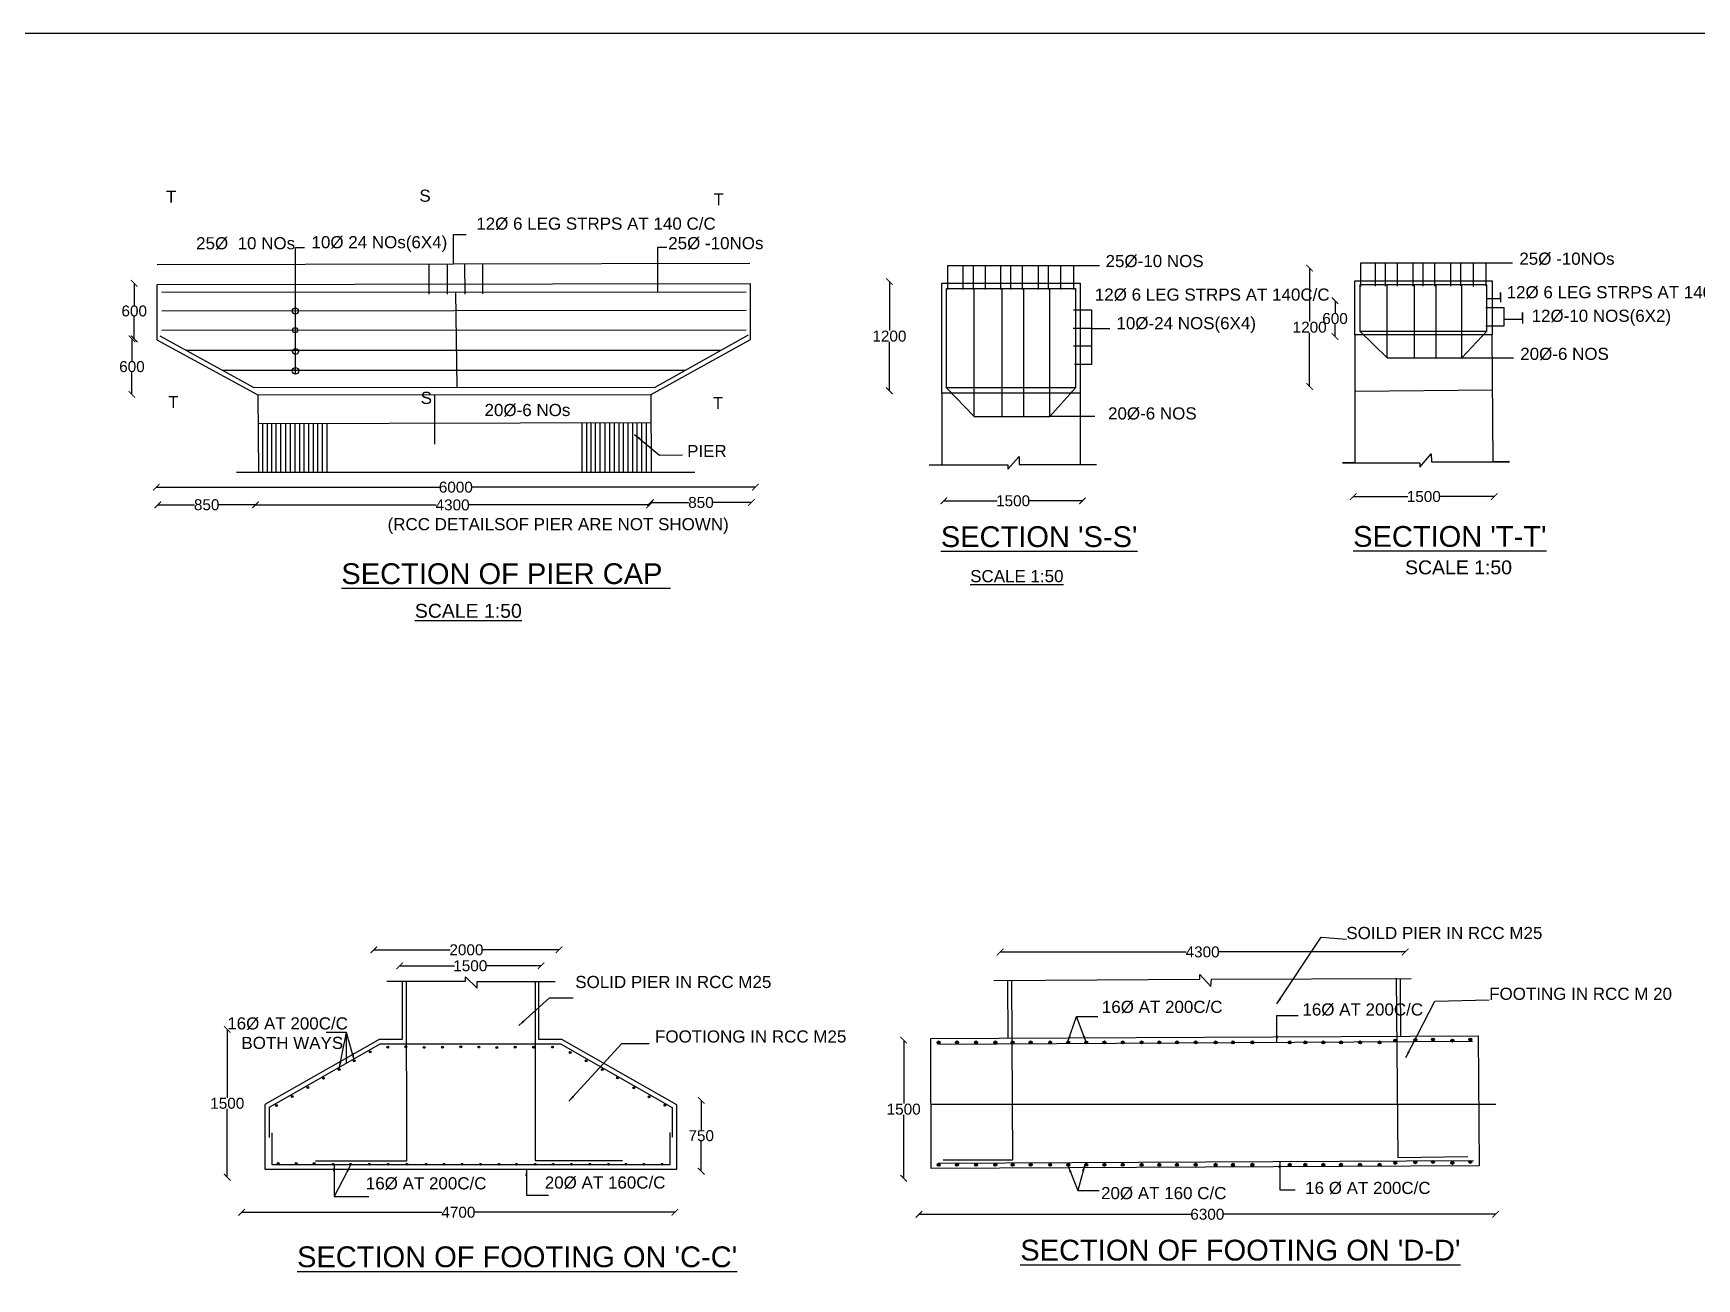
# Model space of a CAD drawing. Header units: inches. Extents: x -9633 to 33967, y -12661 to 15525.
# Drawn here: x 4977 to 23965, y 1307 to 15525 of the extents above; entities that cross this region are included whole.
import ezdxf

# ---------------------------------------------------------------- set-up
doc = ezdxf.new("R2010")
doc.units = ezdxf.units.IN
doc.header["$MEASUREMENT"] = 0
doc.layers.add('DIMENSION', color=7, linetype='Continuous')
doc.layers.add('TEXT', color=7, linetype='Continuous')
doc.styles.get("Standard").update_dxf_attribs({"font": 'arial.ttf'})
doc.dimstyles.get("Standard").update_dxf_attribs({"dimtxt": 125, "dimasz": 75, "dimexe": 0.18, "dimexo": 0.0625, "dimgap": 0.09, "dimtad": 0, "dimtih": 1, "dimtoh": 1, "dimdec": 0, "dimzin": 0, "dimdsep": 46, "dimtxsty": 'Standard', "dimblk": 'ARCHTICK', "dimcen": 0.09, "dimse1": 1, "dimse2": 1, "dimadec": 0, "dimazin": 0, "dimtfac": 1, "dimtdec": 0, "dimtofl": 0, "dimtmove": 0, "dimatfit": 3, "dimfxl": 1, "dimtolj": 1, "dimtzin": 0, "dimarcsym": 0})

# ---------------------------------------------------------------- blocks, each defined once
blk = doc.blocks.new('_ArchTick')
at = {"color": 0, "linetype": 'ByBlock', "const_width": 0.15}
blk.add_lwpolyline([(-0.5, -0.5), (0.5, 0.5)], dxfattribs=at)
blk = doc.blocks.new('*D19')
at = {"layer": 'Defpoints', "color": 0, "transparency": 16777216}
for p in [(6103, 12036), (6109, 12036), (6116, 11402)]:
    blk.add_point(p, dxfattribs=at)
at = {"layer": 'DIMENSION', "color": 0, "lineweight": -2, "transparency": 16777216}
for p, q in [((6103, 12036), (6103, 11783)), ((6103, 11402), (6103, 11655))]:
    blk.add_line(p, q, dxfattribs=at)
at = {"layer": 'DIMENSION', "color": 0, "lineweight": -2, "transparency": 16777216, "xscale": 75, "yscale": 75, "zscale": 75}
for p, rotation in [((6103, 12036), 90), ((6103, 11402), 270)]:
    blk.add_blockref('_ArchTick', p, dxfattribs=dict(at, rotation=rotation))
at = {"layer": 'DIMENSION', "color": 0, "transparency": 16777216, "insert": (6103, 11719), "char_height": 125, "attachment_point": 5}
blk.add_mtext('\\A1;600', dxfattribs=at)
blk = doc.blocks.new('*D20')
at = {"layer": 'Defpoints', "color": 0, "transparency": 16777216}
for p in [(6116, 12671), (6129, 12671), (6109, 12036)]:
    blk.add_point(p, dxfattribs=at)
at = {"layer": 'DIMENSION', "color": 0, "lineweight": -2, "transparency": 16777216}
for p, q in [((6129, 12671), (6129, 12417)), ((6129, 12036), (6129, 12290))]:
    blk.add_line(p, q, dxfattribs=at)
at = {"layer": 'DIMENSION', "color": 0, "lineweight": -2, "transparency": 16777216, "xscale": 75, "yscale": 75, "zscale": 75}
for p, rotation in [((6129, 12671), 90), ((6129, 12036), 270)]:
    blk.add_blockref('_ArchTick', p, dxfattribs=dict(at, rotation=rotation))
at = {"layer": 'DIMENSION', "color": 0, "transparency": 16777216, "insert": (6129, 12354), "char_height": 125, "attachment_point": 5}
blk.add_mtext('\\A1;600', dxfattribs=at)
blk = doc.blocks.new('*D21')
at = {"layer": 'Defpoints', "color": 0, "transparency": 16777216}
for p in [(6380, 10333), (13220, 10343), (13220, 10333)]:
    blk.add_point(p, dxfattribs=at)
at = {"layer": 'DIMENSION', "color": 0, "lineweight": -2, "transparency": 16777216}
for p, q in [((6380, 10343), (9613, 10343)), ((13220, 10343), (9987, 10343))]:
    blk.add_line(p, q, dxfattribs=at)
at = {"layer": 'DIMENSION', "color": 0, "lineweight": -2, "transparency": 16777216, "xscale": 75, "yscale": 75, "zscale": 75, "rotation": 180}
blk.add_blockref('_ArchTick', (6380, 10343), dxfattribs=at)
at = {"layer": 'DIMENSION', "color": 0, "lineweight": -2, "transparency": 16777216, "xscale": 75, "yscale": 75, "zscale": 75}
blk.add_blockref('_ArchTick', (13220, 10343), dxfattribs=at)
at = {"layer": 'DIMENSION', "color": 0, "transparency": 16777216, "insert": (9800, 10343), "char_height": 125, "attachment_point": 5}
blk.add_mtext('\\A1;6000', dxfattribs=at)
blk = doc.blocks.new('*D22')
at = {"layer": 'Defpoints', "color": 0, "transparency": 16777216}
for p in [(12022, 10168), (12022, 10131), (13174, 10131)]:
    blk.add_point(p, dxfattribs=at)
at = {"layer": 'DIMENSION', "color": 0, "lineweight": -2, "transparency": 16777216}
for p, q in [((12022, 10168), (12460, 10168)), ((13174, 10168), (12736, 10168))]:
    blk.add_line(p, q, dxfattribs=at)
at = {"layer": 'DIMENSION', "color": 0, "lineweight": -2, "transparency": 16777216, "xscale": 75, "yscale": 75, "zscale": 75, "rotation": 180}
blk.add_blockref('_ArchTick', (12022, 10168), dxfattribs=at)
at = {"layer": 'DIMENSION', "color": 0, "lineweight": -2, "transparency": 16777216, "xscale": 75, "yscale": 75, "zscale": 75}
blk.add_blockref('_ArchTick', (13174, 10168), dxfattribs=at)
at = {"layer": 'DIMENSION', "color": 0, "transparency": 16777216, "insert": (12598, 10168), "char_height": 125, "attachment_point": 5}
blk.add_mtext('\\A1;850', dxfattribs=at)
blk = doc.blocks.new('*D23')
at = {"layer": 'Defpoints', "color": 0, "transparency": 16777216}
for p in [(7514, 10168), (7514, 10140), (12012, 10168)]:
    blk.add_point(p, dxfattribs=at)
at = {"layer": 'DIMENSION', "color": 0, "lineweight": -2, "transparency": 16777216}
for p, q in [((7514, 10140), (9574, 10140)), ((12012, 10140), (9952, 10140))]:
    blk.add_line(p, q, dxfattribs=at)
at = {"layer": 'DIMENSION', "color": 0, "lineweight": -2, "transparency": 16777216, "xscale": 75, "yscale": 75, "zscale": 75, "rotation": 180}
blk.add_blockref('_ArchTick', (7514, 10140), dxfattribs=at)
at = {"layer": 'DIMENSION', "color": 0, "lineweight": -2, "transparency": 16777216, "xscale": 75, "yscale": 75, "zscale": 75}
blk.add_blockref('_ArchTick', (12012, 10140), dxfattribs=at)
at = {"layer": 'DIMENSION', "color": 0, "transparency": 16777216, "insert": (9763, 10140), "char_height": 125, "attachment_point": 5}
blk.add_mtext('\\A1;4300', dxfattribs=at)
blk = doc.blocks.new('*D24')
at = {"layer": 'Defpoints', "color": 0, "transparency": 16777216}
for p in [(6399, 10159), (6399, 10142), (7514, 10159)]:
    blk.add_point(p, dxfattribs=at)
at = {"layer": 'DIMENSION', "color": 0, "lineweight": -2, "transparency": 16777216}
for p, q in [((6399, 10142), (6818, 10142)), ((7514, 10142), (7094, 10142))]:
    blk.add_line(p, q, dxfattribs=at)
at = {"layer": 'DIMENSION', "color": 0, "lineweight": -2, "transparency": 16777216, "xscale": 75, "yscale": 75, "zscale": 75, "rotation": 180}
blk.add_blockref('_ArchTick', (6399, 10142), dxfattribs=at)
at = {"layer": 'DIMENSION', "color": 0, "lineweight": -2, "transparency": 16777216, "xscale": 75, "yscale": 75, "zscale": 75}
blk.add_blockref('_ArchTick', (7514, 10142), dxfattribs=at)
at = {"layer": 'DIMENSION', "color": 0, "transparency": 16777216, "insert": (6956, 10142), "char_height": 125, "attachment_point": 5}
blk.add_mtext('\\A1;850', dxfattribs=at)
blk = doc.blocks.new('*D25')
at = {"layer": 'Defpoints', "color": 0, "transparency": 16777216}
for p in [(14749, 12691), (14771, 12691), (14771, 11444)]:
    blk.add_point(p, dxfattribs=at)
at = {"layer": 'DIMENSION', "color": 0, "lineweight": -2, "transparency": 16777216}
for p, q in [((14749, 12691), (14749, 12131)), ((14749, 11444), (14749, 12004))]:
    blk.add_line(p, q, dxfattribs=at)
at = {"layer": 'DIMENSION', "color": 0, "lineweight": -2, "transparency": 16777216, "xscale": 75, "yscale": 75, "zscale": 75}
for p, rotation in [((14749, 12691), 90), ((14749, 11444), 270)]:
    blk.add_blockref('_ArchTick', p, dxfattribs=dict(at, rotation=rotation))
at = {"layer": 'DIMENSION', "color": 0, "transparency": 16777216, "insert": (14749, 12067), "char_height": 125, "attachment_point": 5}
blk.add_mtext('\\A1;1200', dxfattribs=at)
blk = doc.blocks.new('*D26')
at = {"layer": 'Defpoints', "color": 0, "transparency": 16777216}
for p in [(15370, 10180), (16953, 10187), (16953, 10180)]:
    blk.add_point(p, dxfattribs=at)
at = {"layer": 'DIMENSION', "color": 0, "lineweight": -2, "transparency": 16777216}
for p, q in [((15370, 10187), (15981, 10187)), ((16953, 10187), (16342, 10187))]:
    blk.add_line(p, q, dxfattribs=at)
at = {"layer": 'DIMENSION', "color": 0, "lineweight": -2, "transparency": 16777216, "xscale": 75, "yscale": 75, "zscale": 75, "rotation": 180}
blk.add_blockref('_ArchTick', (15370, 10187), dxfattribs=at)
at = {"layer": 'DIMENSION', "color": 0, "lineweight": -2, "transparency": 16777216, "xscale": 75, "yscale": 75, "zscale": 75}
blk.add_blockref('_ArchTick', (16953, 10187), dxfattribs=at)
at = {"layer": 'DIMENSION', "color": 0, "transparency": 16777216, "insert": (16161, 10187), "char_height": 125, "attachment_point": 5}
blk.add_mtext('\\A1;1500', dxfattribs=at)
blk = doc.blocks.new('*D27')
at = {"layer": 'Defpoints', "color": 0, "transparency": 16777216}
for p in [(19765, 12845), (19546, 11492), (19765, 11492)]:
    blk.add_point(p, dxfattribs=at)
at = {"layer": 'DIMENSION', "color": 0, "lineweight": -2, "transparency": 16777216}
for p, q in [((19546, 12845), (19546, 12233)), ((19546, 11492), (19546, 12105))]:
    blk.add_line(p, q, dxfattribs=at)
at = {"layer": 'DIMENSION', "color": 0, "lineweight": -2, "transparency": 16777216, "xscale": 75, "yscale": 75, "zscale": 75}
for p, rotation in [((19546, 12845), 90), ((19546, 11492), 270)]:
    blk.add_blockref('_ArchTick', p, dxfattribs=dict(at, rotation=rotation))
at = {"layer": 'DIMENSION', "color": 0, "transparency": 16777216, "insert": (19546, 12169), "char_height": 125, "attachment_point": 5}
blk.add_mtext('\\A1;1200', dxfattribs=at)
blk = doc.blocks.new('*D28')
at = {"layer": 'Defpoints', "color": 0, "transparency": 16777216}
for p in [(19836, 12472), (19841, 12472), (19841, 12064)]:
    blk.add_point(p, dxfattribs=at)
at = {"layer": 'DIMENSION', "color": 0, "lineweight": -2, "transparency": 16777216}
for p, q in [((19836, 12472), (19836, 12332)), ((19836, 12064), (19836, 12204))]:
    blk.add_line(p, q, dxfattribs=at)
at = {"layer": 'DIMENSION', "color": 0, "lineweight": -2, "transparency": 16777216, "xscale": 75, "yscale": 75, "zscale": 75}
for p, rotation in [((19836, 12472), 90), ((19836, 12064), 270)]:
    blk.add_blockref('_ArchTick', p, dxfattribs=dict(at, rotation=rotation))
at = {"layer": 'DIMENSION', "color": 0, "transparency": 16777216, "insert": (19836, 12268), "char_height": 125, "attachment_point": 5}
blk.add_mtext('\\A1;600', dxfattribs=at)
blk = doc.blocks.new('*D29')
at = {"layer": 'Defpoints', "color": 0, "transparency": 16777216}
for p in [(20043, 10245), (21654, 10245), (21654, 10236)]:
    blk.add_point(p, dxfattribs=at)
at = {"layer": 'DIMENSION', "color": 0, "lineweight": -2, "transparency": 16777216}
for p, q in [((20043, 10236), (20668, 10236)), ((21654, 10236), (21029, 10236))]:
    blk.add_line(p, q, dxfattribs=at)
at = {"layer": 'DIMENSION', "color": 0, "lineweight": -2, "transparency": 16777216, "xscale": 75, "yscale": 75, "zscale": 75, "rotation": 180}
blk.add_blockref('_ArchTick', (20043, 10236), dxfattribs=at)
at = {"layer": 'DIMENSION', "color": 0, "lineweight": -2, "transparency": 16777216, "xscale": 75, "yscale": 75, "zscale": 75}
blk.add_blockref('_ArchTick', (21654, 10236), dxfattribs=at)
at = {"layer": 'DIMENSION', "color": 0, "transparency": 16777216, "insert": (20849, 10236), "char_height": 125, "attachment_point": 5}
blk.add_mtext('\\A1;1500', dxfattribs=at)
blk = doc.blocks.new('*D30')
at = {"layer": 'Defpoints', "color": 0, "transparency": 16777216}
for p in [(20636, 5037), (16013, 4901), (20636, 4901)]:
    blk.add_point(p, dxfattribs=at)
at = {"layer": 'DIMENSION', "color": 0, "lineweight": -2, "transparency": 16777216}
for p, q in [((16013, 5037), (18135, 5037)), ((20636, 5037), (18514, 5037))]:
    blk.add_line(p, q, dxfattribs=at)
at = {"layer": 'DIMENSION', "color": 0, "lineweight": -2, "transparency": 16777216, "xscale": 75, "yscale": 75, "zscale": 75, "rotation": 180}
blk.add_blockref('_ArchTick', (16013, 5037), dxfattribs=at)
at = {"layer": 'DIMENSION', "color": 0, "lineweight": -2, "transparency": 16777216, "xscale": 75, "yscale": 75, "zscale": 75}
blk.add_blockref('_ArchTick', (20636, 5037), dxfattribs=at)
at = {"layer": 'DIMENSION', "color": 0, "transparency": 16777216, "insert": (18324, 5037), "char_height": 125, "attachment_point": 5}
blk.add_mtext('\\A1;4300', dxfattribs=at)
blk = doc.blocks.new('*D31')
at = {"layer": 'Defpoints', "color": 0, "transparency": 16777216}
for p in [(14970, 4031), (14912, 2453), (14970, 2453)]:
    blk.add_point(p, dxfattribs=at)
at = {"layer": 'DIMENSION', "color": 0, "lineweight": -2, "transparency": 16777216}
for p, q in [((14912, 4031), (14912, 3306)), ((14912, 2453), (14912, 3178))]:
    blk.add_line(p, q, dxfattribs=at)
at = {"layer": 'DIMENSION', "color": 0, "lineweight": -2, "transparency": 16777216, "xscale": 75, "yscale": 75, "zscale": 75}
for p, rotation in [((14912, 4031), 90), ((14912, 2453), 270)]:
    blk.add_blockref('_ArchTick', p, dxfattribs=dict(at, rotation=rotation))
at = {"layer": 'DIMENSION', "color": 0, "transparency": 16777216, "insert": (14912, 3242), "char_height": 125, "attachment_point": 5}
blk.add_mtext('\\A1;1500', dxfattribs=at)
blk = doc.blocks.new('*D32')
at = {"layer": 'Defpoints', "color": 0, "transparency": 16777216}
for p in [(15087, 2032), (21669, 2042), (21669, 2032)]:
    blk.add_point(p, dxfattribs=at)
at = {"layer": 'DIMENSION', "color": 0, "lineweight": -2, "transparency": 16777216}
for p, q in [((15087, 2042), (18191, 2042)), ((21669, 2042), (18565, 2042))]:
    blk.add_line(p, q, dxfattribs=at)
at = {"layer": 'DIMENSION', "color": 0, "lineweight": -2, "transparency": 16777216, "xscale": 75, "yscale": 75, "zscale": 75, "rotation": 180}
blk.add_blockref('_ArchTick', (15087, 2042), dxfattribs=at)
at = {"layer": 'DIMENSION', "color": 0, "lineweight": -2, "transparency": 16777216, "xscale": 75, "yscale": 75, "zscale": 75}
blk.add_blockref('_ArchTick', (21669, 2042), dxfattribs=at)
at = {"layer": 'DIMENSION', "color": 0, "transparency": 16777216, "insert": (18378, 2042), "char_height": 125, "attachment_point": 5}
blk.add_mtext('\\A1;6300', dxfattribs=at)
blk = doc.blocks.new('*D50')
at = {"layer": 'Defpoints', "color": 0, "transparency": 16777216}
for p in [(8864, 5061), (10978, 5061), (10978, 5061)]:
    blk.add_point(p, dxfattribs=at)
at = {"layer": 'DIMENSION', "color": 0, "lineweight": -2, "transparency": 16777216}
for p, q in [((8864, 5061), (9734, 5061)), ((10978, 5061), (10109, 5061))]:
    blk.add_line(p, q, dxfattribs=at)
at = {"layer": 'DIMENSION', "color": 0, "lineweight": -2, "transparency": 16777216, "xscale": 75, "yscale": 75, "zscale": 75, "rotation": 180}
blk.add_blockref('_ArchTick', (8864, 5061), dxfattribs=at)
at = {"layer": 'DIMENSION', "color": 0, "lineweight": -2, "transparency": 16777216, "xscale": 75, "yscale": 75, "zscale": 75}
blk.add_blockref('_ArchTick', (10978, 5061), dxfattribs=at)
at = {"layer": 'DIMENSION', "color": 0, "transparency": 16777216, "insert": (9921, 5061), "char_height": 125, "attachment_point": 5}
blk.add_mtext('\\A1;2000', dxfattribs=at)
blk = doc.blocks.new('*D51')
at = {"layer": 'Defpoints', "color": 0, "transparency": 16777216}
for p in [(9158, 4904), (10773, 4904), (10773, 4879)]:
    blk.add_point(p, dxfattribs=at)
at = {"layer": 'DIMENSION', "color": 0, "lineweight": -2, "transparency": 16777216}
for p, q in [((9158, 4879), (9785, 4879)), ((10773, 4879), (10146, 4879))]:
    blk.add_line(p, q, dxfattribs=at)
at = {"layer": 'DIMENSION', "color": 0, "lineweight": -2, "transparency": 16777216, "xscale": 75, "yscale": 75, "zscale": 75, "rotation": 180}
blk.add_blockref('_ArchTick', (9158, 4879), dxfattribs=at)
at = {"layer": 'DIMENSION', "color": 0, "lineweight": -2, "transparency": 16777216, "xscale": 75, "yscale": 75, "zscale": 75}
blk.add_blockref('_ArchTick', (10773, 4879), dxfattribs=at)
at = {"layer": 'DIMENSION', "color": 0, "transparency": 16777216, "insert": (9965, 4879), "char_height": 125, "attachment_point": 5}
blk.add_mtext('\\A1;1500', dxfattribs=at)
blk = doc.blocks.new('*D52')
at = {"layer": 'Defpoints', "color": 0, "transparency": 16777216}
for p in [(7356, 2024), (12301, 2065), (12301, 2024)]:
    blk.add_point(p, dxfattribs=at)
at = {"layer": 'DIMENSION', "color": 0, "lineweight": -2, "transparency": 16777216}
for p, q in [((7356, 2065), (9640, 2065)), ((12301, 2065), (10018, 2065))]:
    blk.add_line(p, q, dxfattribs=at)
at = {"layer": 'DIMENSION', "color": 0, "lineweight": -2, "transparency": 16777216, "xscale": 75, "yscale": 75, "zscale": 75, "rotation": 180}
blk.add_blockref('_ArchTick', (7356, 2065), dxfattribs=at)
at = {"layer": 'DIMENSION', "color": 0, "lineweight": -2, "transparency": 16777216, "xscale": 75, "yscale": 75, "zscale": 75}
blk.add_blockref('_ArchTick', (12301, 2065), dxfattribs=at)
at = {"layer": 'DIMENSION', "color": 0, "transparency": 16777216, "insert": (9829, 2065), "char_height": 125, "attachment_point": 5}
blk.add_mtext('\\A1;4700', dxfattribs=at)
blk = doc.blocks.new('*D53')
at = {"layer": 'Defpoints', "color": 0, "transparency": 16777216}
for p in [(7191, 4152), (7191, 4152), (7312, 2465)]:
    blk.add_point(p, dxfattribs=at)
at = {"layer": 'DIMENSION', "color": 0, "lineweight": -2, "transparency": 16777216}
for p, q in [((7191, 4152), (7191, 3373)), ((7191, 2465), (7191, 3245))]:
    blk.add_line(p, q, dxfattribs=at)
at = {"layer": 'DIMENSION', "color": 0, "lineweight": -2, "transparency": 16777216, "xscale": 75, "yscale": 75, "zscale": 75}
for p, rotation in [((7191, 4152), 90), ((7191, 2465), 270)]:
    blk.add_blockref('_ArchTick', p, dxfattribs=dict(at, rotation=rotation))
at = {"layer": 'DIMENSION', "color": 0, "transparency": 16777216, "insert": (7191, 3309), "char_height": 125, "attachment_point": 5}
blk.add_mtext('\\A1;1500', dxfattribs=at)
blk = doc.blocks.new('*D54')
at = {"layer": 'Defpoints', "color": 0, "transparency": 16777216}
for p in [(12561, 3343), (12561, 2534), (12601, 2534)]:
    blk.add_point(p, dxfattribs=at)
at = {"layer": 'DIMENSION', "color": 0, "lineweight": -2, "transparency": 16777216}
for p, q in [((12601, 3343), (12601, 3003)), ((12601, 2534), (12601, 2875))]:
    blk.add_line(p, q, dxfattribs=at)
at = {"layer": 'DIMENSION', "color": 0, "lineweight": -2, "transparency": 16777216, "xscale": 75, "yscale": 75, "zscale": 75}
for p, rotation in [((12601, 3343), 90), ((12601, 2534), 270)]:
    blk.add_blockref('_ArchTick', p, dxfattribs=dict(at, rotation=rotation))
at = {"layer": 'DIMENSION', "color": 0, "transparency": 16777216, "insert": (12601, 2939), "char_height": 125, "attachment_point": 5}
blk.add_mtext('\\A1;750', dxfattribs=at)

msp = doc.modelspace()

# ---------------------------------------------------------------- hatches: boundary and pattern name
at = {"layer": 'DIMENSION'}
for points in [[(15293.5, 4004.7, 1), (15327.6, 4004.7, 1)], [(15503.7, 4004.7, 1), (15537.7, 4004.7, 1)], [(15722.3, 4004.7, 1), (15756.4, 4004.7, 1)], [(15941.1, 4004.7, 1), (15975.1, 4004.7, 1)], [(16138.3, 4004.7, 1), (16172.4, 4004.7, 1)], [(16344.2, 4004.7, 1), (16378.2, 4004.7, 1)], [(16567.2, 4004.7, 1), (16601.2, 4004.7, 1)], [(16773, 4004.7, 1), (16807.1, 4004.7, 1)], [(16978.9, 4004.7, 1), (17012.9, 4004.7, 1)], [(17186.3, 4004.7, 1), (17220.3, 4004.7, 1)], [(17396.4, 4004.7, 1), (17430.5, 4004.7, 1)], [(17610.8, 4004.7, 1), (17644.9, 4004.7, 1)], [(17812.4, 4004.7, 1), (17846.4, 4004.7, 1)], [(18014, 4004.7, 1), (18048, 4004.7, 1)], [(18228.4, 4004.7, 1), (18262.4, 4004.7, 1)], [(18455.7, 4004.7, 1), (18489.7, 4004.7, 1)], [(18652.9, 4004.7, 1), (18687, 4004.7, 1)], [(18875.9, 4004.7, 1), (18910, 4004.7, 1)], [(19302.4, 4004.7, 1), (19336.5, 4004.7, 1)], [(19478.2, 4004.7, 1), (19512.3, 4004.7, 1)], [(19684.1, 4004.7, 1), (19718.1, 4004.7, 1)], [(19885.6, 4004.7, 1), (19919.7, 4004.7, 1)], [(20104.3, 4004.7, 1), (20138.4, 4004.7, 1)], [(20327.4, 4004.7, 1), (20361.4, 4004.7, 1)], [(20505.8, 4026.2, 1), (20539.8, 4026.2, 1)], [(20735.9, 4033.7, 1), (20769.9, 4033.7, 1)], [(20935.8, 4037.5, 1), (20969.8, 4037.5, 1)], [(21158.3, 4026.2, 1), (21192.4, 4026.2, 1)], [(21362, 4037.5, 1), (21396.1, 4037.5, 1)], [(8630.5, 3794.7, 1), (8652.2, 3794.7, 1)], [(8811.4, 3897, 1), (8833.1, 3897, 1)], [(9011.5, 3950.8, 1), (9033.2, 3950.8, 1)], [(9218, 3953.7, 1), (9239.7, 3953.7, 1)], [(9427, 3948.1, 1), (9448.7, 3948.1, 1)], [(9637, 3949, 1), (9658.7, 3949, 1)], [(9845.1, 3954.8, 1), (9866.7, 3954.8, 1)], [(10052.2, 3951.9, 1), (10073.9, 3951.9, 1)], [(10257.9, 3946.2, 1), (10279.5, 3946.2, 1)], [(10466.9, 3951, 1), (10488.6, 3951, 1)], [(10675, 3949.1, 1), (10696.6, 3949.1, 1)], [(10891.9, 3951.7, 1), (10913.6, 3951.7, 1)], [(11094.7, 3889.6, 1), (11116.4, 3889.6, 1)], [(11275.7, 3794.9, 1), (11297.4, 3794.9, 1)], [(8456.6, 3694.5, 1), (8478.3, 3694.5, 1)], [(11461, 3693.6, 1), (11482.7, 3693.6, 1)], [(11635.4, 3600, 1), (11657.1, 3600, 1)], [(8099.8, 3490.1, 1), (8121.5, 3490.1, 1)], [(8279.5, 3594.6, 1), (8301.2, 3594.6, 1)], [(11822, 3487, 1), (11843.7, 3487, 1)], [(7743.3, 3285.2, 1), (7765, 3285.2, 1)], [(7919.9, 3387.3, 1), (7941.6, 3387.3, 1)], [(11994.2, 3383.6, 1), (12015.9, 3383.6, 1)], [(12176.3, 3286.7, 1), (12198, 3286.7, 1)], [(7762.5, 2623.3, 1), (7784.2, 2623.3, 1)], [(7968.6, 2623.3, 1), (7990.3, 2623.3, 1)], [(8172.9, 2622.5, 1), (8194.6, 2622.5, 1)], [(8389.7, 2612.9, 1), (8411.4, 2612.9, 1)], [(8587, 2612.9, 1), (8608.7, 2612.9, 1)], [(8805.4, 2612.9, 1), (8827.1, 2612.9, 1)], [(9015.4, 2612.9, 1), (9037.1, 2612.9, 1)], [(9231, 2612.9, 1), (9252.7, 2612.9, 1)], [(9449.4, 2612.9, 1), (9471.1, 2612.9, 1)], [(9650.4, 2612.9, 1), (9672.1, 2612.9, 1)], [(9860.4, 2612.9, 1), (9882, 2612.9, 1)], [(10070.3, 2612.9, 1), (10092, 2612.9, 1)], [(10278.9, 2612.9, 1), (10300.5, 2612.9, 1)], [(10483.2, 2612.9, 1), (10504.9, 2612.9, 1)], [(10694.5, 2612.9, 1), (10716.2, 2612.9, 1)], [(10901.4, 2612.9, 1), (10923.1, 2612.9, 1)], [(11108.5, 2612.9, 1), (11130.2, 2612.9, 1)], [(11317.1, 2612.9, 1), (11338.8, 2612.9, 1)], [(11531.3, 2612.9, 1), (11552.9, 2612.9, 1)], [(11729.9, 2612.9, 1), (11751.6, 2612.9, 1)], [(11937.1, 2612.9, 1), (11958.8, 2612.9, 1)], [(12145.6, 2612.9, 1), (12167.3, 2612.9, 1)], [(15293.5, 2608.1, 1), (15327.6, 2608.1, 1)], [(15503.7, 2608.1, 1), (15537.7, 2608.1, 1)], [(15722.3, 2608.1, 1), (15756.4, 2608.1, 1)], [(15941.1, 2608.1, 1), (15975.1, 2608.1, 1)], [(16138.3, 2608.1, 1), (16172.4, 2608.1, 1)], [(16344.2, 2608.1, 1), (16378.2, 2608.1, 1)], [(16567.2, 2608.1, 1), (16601.2, 2608.1, 1)], [(16773, 2608.1, 1), (16807.1, 2608.1, 1)], [(16978.9, 2608.1, 1), (17012.9, 2608.1, 1)], [(17186.3, 2608.1, 1), (17220.3, 2608.1, 1)], [(17396.4, 2608.1, 1), (17430.5, 2608.1, 1)], [(17610.8, 2608.1, 1), (17644.9, 2608.1, 1)], [(17812.4, 2608.1, 1), (17846.4, 2608.1, 1)], [(18014, 2608.1, 1), (18048, 2608.1, 1)], [(18228.4, 2608.1, 1), (18262.4, 2608.1, 1)], [(18455.7, 2608.1, 1), (18489.7, 2608.1, 1)], [(18652.9, 2608.1, 1), (18687, 2608.1, 1)], [(18875.9, 2608.1, 1), (18910, 2608.1, 1)], [(19302.4, 2608.1, 1), (19336.5, 2608.1, 1)], [(19478.2, 2608.1, 1), (19512.3, 2608.1, 1)], [(19684.1, 2608.1, 1), (19718.1, 2608.1, 1)], [(19885.6, 2608.1, 1), (19919.7, 2608.1, 1)], [(20104.3, 2608.1, 1), (20138.4, 2608.1, 1)], [(20327.4, 2608.1, 1), (20361.4, 2608.1, 1)], [(20505.8, 2629.5, 1), (20539.8, 2629.5, 1)], [(20735.9, 2637.1, 1), (20769.9, 2637.1, 1)], [(20935.8, 2640.8, 1), (20969.8, 2640.8, 1)], [(21158.3, 2629.5, 1), (21192.4, 2629.5, 1)], [(21362, 2640.8, 1), (21396.1, 2640.8, 1)]]:
    msp.add_hatch(color=7, dxfattribs=at).paths.add_polyline_path(points)

# ---------------------------------------------------------------- linework, layer by layer
for points in [[(-9632.8, 15525.1), (33966.6, 15525.1), (33966.6, -12660.8), (-9632.8, -12660.8)], [(15348.1, 12670.9), (16927.6, 12670.9), (16927.6, 11416.8), (15348.1, 11416.8)], [(15401.5, 12610.7), (16874.3, 12610.7), (16874.3, 11476.9), (15401.5, 11476.9)], [(20060.1, 12700.5), (21628.2, 12700.5), (21628.2, 12080.6), (20060.1, 12080.6)], [(21569.8, 12652.3), (20118.1, 12652.3), (20118.1, 12122.5), (21569.8, 12122.5)]]:
    msp.add_lwpolyline(points, close=True)
for points in [[(6389.1, 12885.1), (13157.1, 12900.3)], [(9497.3, 12547.3), (9496.5, 12892.1)], [(9705.6, 12547.8), (9704.8, 12892.5)], [(9905.2, 12548.2), (9904.5, 12893)], [(10109.9, 12548.7), (10109.1, 12893.4)], [(15414.4, 12600.2), (15414.4, 12874.9), (17148.1, 12874.9)], [(15587.2, 12874.9), (15587.2, 12598.5)], [(15704, 12874.9), (15704, 12598.5)], [(15841, 12874.9), (15841, 12598.5)], [(16017.4, 12874.9), (16017.4, 12598.5)], [(16130.4, 12874.9), (16130.4, 12598.5)], [(16264, 12874.9), (16264, 12598.5)], [(16448, 12874.9), (16448, 12598.5)], [(16561, 12874.9), (16561, 12598.5)], [(16700.6, 12874.9), (16700.6, 12598.5)], [(16851.6, 12874.9), (16851.6, 12598.5)], [(20129.3, 12633.4), (20129.3, 12902.6), (21861.5, 12902.6)], [(20297.3, 12636.9), (20297.3, 12902.6)], [(20413.7, 12636.9), (20413.7, 12902.6)], [(20547.3, 12636.9), (20547.3, 12902.6)], [(20727.5, 12636.9), (20727.5, 12902.6)], [(20840.3, 12636.9), (20840.3, 12902.6)], [(20976.3, 12636.9), (20976.3, 12902.6)], [(21157, 12636.9), (21157, 12902.6)], [(21272.8, 12640.9), (21272.8, 12902.6)], [(21417.1, 12633.2), (21417.1, 12902.6)], [(21560.9, 12636.2), (21560.9, 12902.6)], [(12033.5, 10515.4), (12028.2, 11402.1), (13164.4, 12029.3), (13164.4, 12664.3), (6385.8, 12652.3)], [(6385.8, 12652.3), (6385.8, 12026.8), (7539.9, 11398.4), (7545.8, 10515.4)], [(6444.2, 12567.6), (13113.4, 12573.8)], [(9814.9, 11484.3), (9801.4, 12570.7)], [(15718, 11151.1), (15718, 12610.7)], [(16036.6, 11151.1), (16036.6, 12610.7)], [(16282.2, 11151.1), (16282.2, 12610.7)], [(16580.5, 11151.1), (16580.5, 12610.7)], [(20430.1, 11820.5), (20430.1, 12652.3)], [(20743.3, 11820.5), (20743.3, 12652.3)], [(20990.1, 11820.5), (20990.1, 12652.3)], [(21283.5, 11820.5), (21283.5, 12652.3)], [(21569.8, 12496), (21723.1, 12496), (21723.1, 12566.6), (21723.1, 12496), (21723.1, 12453.4)], [(6444.1, 12357.5), (13113.3, 12363.8)], [(16850.6, 12367.4), (17054.2, 12367.4), (17054.2, 11745.5), (16861.1, 11745.5)], [(21558.8, 12395.7), (21761.9, 12395.7), (21761.9, 12180.5), (21558.8, 12180.5)], [(17054.2, 12153.3), (16846.3, 12153.3)], [(17054.2, 12153.3), (17264.7, 12153.3)], [(21761.9, 12260.8), (21974.4, 12260.8), (21974.4, 12338.8), (21974.4, 12260.8), (21974.4, 12211)], [(6422, 12069.9), (7492.7, 11482.4), (12073.6, 11486), (13139.1, 12081)], [(6445, 12133.9), (13114.2, 12140.2)], [(20060.1, 12080.6), (20060.1, 10619.8), (19922.2, 10619.8), (20060.1, 10619.8), (20803.9, 10619.8), (20803.9, 10570.7), (20933.8, 10723.3), (20937.8, 10631.1), (21826.3, 10631.1), (21641.7, 10631.1), (21628.2, 12080.6)], [(20118.1, 12122.5), (20430.1, 11820.5), (21283.5, 11820.5), (21569.8, 12122.5)], [(6719.1, 11906.9), (12827.4, 11906.9)], [(17054.2, 11953.2), (16851.7, 11953.2)], [(21283.5, 11820.5), (21872, 11820.5)], [(7135.3, 11678.5), (12418.3, 11678.5)], [(7539.9, 11398.4), (12028.2, 11402.1)], [(9557.5, 11400.1), (9557.5, 10833.1)], [(15348.1, 11416.8), (15348.1, 10597.9)], [(15401.5, 11476.9), (15718, 11151.1), (16580.5, 11151.1), (16874.3, 11476.9)], [(16927.6, 11416.8), (16927.6, 10600.8)], [(20060.1, 11438.8), (21634, 11453.5)], [(7542.1, 11071.5), (12030.1, 11080.8)], [(7592.3, 11071.6), (7592.3, 10513.9)], [(7646, 11071.7), (7646, 10514)], [(7696.5, 11071.8), (7696.5, 10514.1)], [(7746.9, 11071.9), (7746.9, 10514.2)], [(7800.6, 11072), (7800.6, 10514.3)], [(7856.6, 11072.2), (7856.6, 10514.4)], [(7910.3, 11072.3), (7910.3, 10514.6)], [(7963.1, 11072.4), (7963.1, 10514.7)], [(8016.2, 11072.5), (8016.2, 10514.8)], [(8066.7, 11072.6), (8066.7, 10514.9)], [(8119.6, 11072.7), (8119.6, 10515)], [(8171.6, 11072.8), (8171.6, 10515.1)], [(8220.5, 11072.9), (8220.5, 10515.2)], [(8274.1, 11073), (8274.1, 10515.3)], [(8327.2, 11073.1), (8327.2, 10515.4)], [(11236.8, 11079.2), (11236.8, 10515.4)], [(11290.5, 11079.3), (11290.5, 10515.4)], [(11340.9, 11079.4), (11340.9, 10515.4)], [(11391.4, 11079.5), (11391.4, 10515.4)], [(11445, 11079.6), (11445, 10515.4)], [(11501.1, 11079.7), (11501.1, 10515.4)], [(11554.8, 11079.8), (11554.8, 10515.4)], [(11607.6, 11079.9), (11607.6, 10515.4)], [(11660.7, 11080.1), (11660.7, 10515.4)], [(11711.2, 11080.2), (11711.2, 10515.4)], [(11764, 11080.3), (11764, 10515.4)], [(11816.1, 11080.4), (11816.1, 10515.4)], [(11864.9, 11080.5), (11864.9, 10515.4)], [(11918.6, 11080.6), (11918.6, 10515.4)], [(11971.7, 11080.7), (11971.7, 10515.4)], [(15204.3, 10598), (16100.1, 10598), (16100.1, 10546.9), (16228.9, 10692.9), (16228.9, 10600.8), (17114.7, 10600.8)], [(7297.6, 10515.4), (12530.1, 10515.4)], [(9012.9, 4703.4), (9911.6, 4704.4), (9911.6, 4753.6), (10043.5, 4621.9), (10043.5, 4699.9), (10934.9, 4699.9)], [(15940, 4712.1), (18291.9, 4725.3), (18292.5, 4781.7), (18419.4, 4643.5), (18424.8, 4728.4), (20703.6, 4734)], [(9186.1, 4703.6), (9186.1, 4037.9), (8923.5, 4037.9), (7619.3, 3295.5), (7619.3, 2555.6), (12324, 2555.6), (12324, 3293.5), (11009.9, 4037), (10748.3, 4037), (10748.3, 4699.9)], [(8196.5, 2653.9), (9239.1, 2653.9), (9236.9, 4703.7)], [(10704.6, 4699.9), (10704.6, 2656.7), (11702.4, 2656.7)], [(15363.4, 2663.7), (16158.1, 2665.8), (16146.4, 4711)], [(16105.3, 4051.9), (16102.3, 4709)], [(21350.1, 2696.7), (20556.2, 2687.8), (20538.8, 4737.2)], [(20587, 4073.9), (20583.1, 4736)], [(7672.7, 2919.3), (7672.7, 3265.6), (8937.2, 3988)], [(8937.2, 3988), (10995, 3988), (12268, 3262.6), (12268, 2922)], [(15220.5, 4047.6), (21469.2, 4078.2), (21482.8, 2596.5), (15225.9, 2565.4), (15220.5, 4047.6)], [(15300.6, 3985.6), (21403.8, 4018.9)], [(12241.7, 2976.6), (12241.7, 2606.7), (7702.6, 2606.7), (7702.6, 2973.7)], [(15305.2, 2627.1), (21415.1, 2657.4)]]:
    msp.add_lwpolyline(points)
for points in [[(9775.3, 12890.9), (9775.3, 13226.5), (9917.4, 13226.5)], [(7970.7, 11642.5), (7970.7, 13080.5), (8070.9, 13080.5)], [(12106.2, 12572.8), (12106.2, 13084), (12210.3, 13084)], [(16580, 11154.6), (16580, 11154.6), (17093.9, 11154.6)], [(15229.5, 3300.2), (21672.1, 3300.2)]]:
    msp.add_lwpolyline(points, dxfattribs=at)
for centre, radius in [((7966.9, 12353), 35.3), ((7965.1, 12135.6), 29.7), ((7970.6, 11892.1), 33.4), ((7968.8, 11671.6), 37.1), ((15310.5, 4004.7), 17), ((15520.7, 4004.7), 17), ((15739.4, 4004.7), 17), ((15958.1, 4004.7), 17), ((16155.4, 4004.7), 17), ((16361.2, 4004.7), 17), ((16584.2, 4004.7), 17), ((16790.1, 4004.7), 17), ((16995.9, 4004.7), 17), ((17203.3, 4004.7), 17), ((17413.4, 4004.7), 17), ((17627.9, 4004.7), 17), ((17829.4, 4004.7), 17), ((18031, 4004.7), 17), ((18245.4, 4004.7), 17), ((18472.7, 4004.7), 17), ((18670, 4004.7), 17), ((18893, 4004.7), 17), ((19319.4, 4004.7), 17), ((19495.3, 4004.7), 17), ((19701.1, 4004.7), 17), ((19902.7, 4004.7), 17), ((20121.4, 4004.7), 17), ((20344.4, 4004.7), 17), ((20522.8, 4026.2), 17), ((20752.9, 4033.7), 17), ((20952.8, 4037.5), 17), ((21175.4, 4026.2), 17), ((21379, 4037.5), 17), ((8641.4, 3794.7), 10.8), ((8822.3, 3897), 10.8), ((9022.4, 3950.8), 10.8), ((9228.8, 3953.7), 10.8), ((9437.9, 3948.1), 10.8), ((9647.8, 3949), 10.8), ((9855.9, 3954.8), 10.8), ((10063, 3951.9), 10.8), ((10268.7, 3946.2), 10.8), ((10477.7, 3951), 10.8), ((10685.8, 3949.1), 10.8), ((10902.8, 3951.7), 10.8), ((11105.6, 3889.6), 10.8), ((11286.5, 3794.9), 10.8), ((8467.4, 3694.5), 10.8), ((11471.8, 3693.6), 10.8), ((11646.3, 3600), 10.8), ((8110.7, 3490.1), 10.8), ((8290.4, 3594.6), 10.8), ((11832.8, 3487), 10.8), ((7754.2, 3285.2), 10.8), ((7930.8, 3387.3), 10.8), ((12005.1, 3383.6), 10.8), ((12187.1, 3286.7), 10.8), ((7773.3, 2623.3), 10.8), ((7979.4, 2623.3), 10.8), ((8183.7, 2622.5), 10.8), ((8400.6, 2612.9), 10.8), ((8597.9, 2612.9), 10.8), ((8816.3, 2612.9), 10.8), ((9026.2, 2612.9), 10.8), ((9241.8, 2612.9), 10.8), ((9460.2, 2612.9), 10.8), ((9661.3, 2612.9), 10.8), ((9871.2, 2612.9), 10.8), ((10081.2, 2612.9), 10.8), ((10289.7, 2612.9), 10.8), ((10494, 2612.9), 10.8), ((10705.4, 2612.9), 10.8), ((10912.2, 2612.9), 10.8), ((11119.4, 2612.9), 10.8), ((11327.9, 2612.9), 10.8), ((11542.1, 2612.9), 10.8), ((11740.8, 2612.9), 10.8), ((11947.9, 2612.9), 10.8), ((12156.5, 2612.9), 10.8), ((15310.5, 2608.1), 17), ((15520.7, 2608.1), 17), ((15739.4, 2608.1), 17), ((15958.1, 2608.1), 17), ((16155.4, 2608.1), 17), ((16361.2, 2608.1), 17), ((16584.2, 2608.1), 17), ((16790.1, 2608.1), 17), ((16995.9, 2608.1), 17), ((17203.3, 2608.1), 17), ((17413.4, 2608.1), 17), ((17627.9, 2608.1), 17), ((17829.4, 2608.1), 17), ((18031, 2608.1), 17), ((18245.4, 2608.1), 17), ((18472.7, 2608.1), 17), ((18670, 2608.1), 17), ((18893, 2608.1), 17), ((19319.4, 2608.1), 17), ((19495.3, 2608.1), 17), ((19701.1, 2608.1), 17), ((19902.7, 2608.1), 17), ((20121.4, 2608.1), 17), ((20344.4, 2608.1), 17), ((20522.8, 2629.5), 17), ((20752.9, 2637.1), 17), ((20952.8, 2640.8), 17), ((21175.4, 2629.5), 17), ((21379, 2640.8), 17)]:
    msp.add_circle(centre, radius, dxfattribs=at)

# ---------------------------------------------------------------- texts
at = {"layer": 'TEXT'}
for s, height, p in [('T', 138.6, (6491.9, 13590.6)), ('S', 138.6, (9383.8, 13601.3)), ('T', 138.6, (12741.3, 13560.7)), ('12Ø 6 LEG STRPS AT 140 C/C', 138.619, (10033.3, 13282.7)), ('25Ø  10 NOs ', 138.619, (6835.6, 13058.6)), ('10Ø 24 NOs(6X4)', 138.619, (8152.6, 13070.8)), ('25Ø -10NOs', 138.62, (12224.7, 13060.1)), ('25Ø-10 NOS ', 138.619, (17216.8, 12855.7)), ('25Ø -10NOs ', 138.619, (21939.6, 12882.5)), ('12Ø 6 LEG STRPS AT 140C/C', 138.619, (17094.2, 12472.3)), ('12Ø 6 LEG STRPS AT 140 C/C', 138.619, (21794.6, 12499.6)), ('12Ø-10 NOS(6X2)', 138.619, (22079.4, 12230.6)), ('10Ø-24 NOS(6X4)', 138.619, (17340.9, 12146.2)), ('20Ø-6 NOS', 138.62, (21950, 11796)), ('S', 138.6, (9398.4, 11292.9)), ('T', 138.6, (6516.8, 11246.7)), ('20Ø-6 NOs', 138.62, (10128, 11154.9)), ('T', 138.6, (12733.3, 11234.4)), ('20Ø-6 NOS', 138.62, (17244.8, 11116.1)), ('PIER ', 138.62, (12440.3, 10686.5)), ('(RCC DETAILSOF PIER ARE NOT SHOWN)', 138.619, (9021, 9851.6)), ("%%USECTION 'S-S'", 237.281, (15336.4, 9659.6)), ("%%USECTION 'T-T'", 237.281, (20042.9, 9662.4)), ('SCALE 1:50', 158.8, (20635.1, 9348.4)), ('%%USECTION OF PIER CAP ', 237.281, (8493.7, 9237.1)), ('%%USCALE 1:50', 138.619, (15671.1, 9258.4)), ('%%USCALE 1:50', 158.8, (9332.3, 8852.4)), ('SOILD PIER IN RCC M25', 138.619, (19964.9, 5184.3)), ('SOLID PIER IN RCC M25', 138.619, (11163.6, 4625.2)), ('FOOTING IN RCC M 20', 138.619, (21595.2, 4490.5)), ('16Ø AT 200C/C', 138.619, (17174.2, 4341.2)), ('16Ø AT 200C/C', 138.619, (19463.6, 4311.6)), ('16Ø AT 200C/C', 138.619, (7190.9, 4152.2)), ('   BOTH WAYS ', 138.619, (7190.9, 3929.5)), ('FOOTIONG IN RCC M25', 138.619, (12073.9, 4003.1)), ('16Ø AT 200C/C', 138.619, (8772.6, 2326.6)), ('20Ø AT 160C/C', 138.619, (10815.5, 2335.9)), ('20Ø AT 160 C/C', 138.619, (17165, 2215)), ('16 Ø AT 200C/C', 138.619, (19495.2, 2273.9)), ("%%USECTION OF FOOTING ON 'D-D'", 237.281, (16243.6, 1514.6)), ("%%USECTION OF FOOTING ON 'C-C'", 237.281, (7987.7, 1438.4))]:
    msp.add_text(s, height=height, dxfattribs=at).set_placement(p)

# ---------------------------------------------------------------- dimensions: what is measured, and where the dimension line sits
at = {"layer": 'DIMENSION'}
for base, p1, p2, text, picture, middle in [((14749.2, 12690.8), (14770.6, 11444.2), (14770.6, 12690.8), '1200', '*D25', (14749.2, 12067.5)), ((19545.8, 11492.1), (19765.4, 12845.3), (19765.4, 11492.1), '1200', '*D27', (19545.8, 12168.7)), ((6129, 12670.8), (6109.3, 12036.2), (6115.9, 12670.8), '600', '*D20', (6129, 12353.5)), ((19836.3, 12471.7), (19841.2, 12063.6), (19841.2, 12471.7), '600', '*D28', (19836.3, 12267.6)), ((6102.8, 12036.2), (6115.9, 11401.5), (6109.3, 12036.2), '600', '*D19', (6102.8, 11718.9)), ((7190.9, 4152.2), (7312.5, 2465), (7190.9, 4152.2), '1500', '*D53', (7190.9, 3308.6)), ((14911.6, 2453.4), (14970.1, 4031.3), (14970.1, 2453.4), '1500', '*D31', (14911.6, 3242.4)), ((12600.7, 2533.9), (12561, 3343.5), (12561, 2533.9), '750', '*D54', (12600.7, 2938.7))]:
    dim = msp.add_linear_dim(base=base, p1=p1, p2=p2, angle=90, text=text, dimstyle='Standard', dxfattribs=at)
    dim.commit()
    dim.dimension.update_dxf_attribs({"geometry": picture, "text_midpoint": middle})
for base, p1, p2, text, picture, middle in [((13220.1, 10342.8), (6380.2, 10333.1), (13220.1, 10333.1), '6000', '*D21', (9800.1, 10342.8)), ((16952.9, 10187.1), (15369.7, 10180), (16952.9, 10180), '1500', '*D26', (16161.3, 10187.1)), ((21654.1, 10236), (20043.1, 10244.7), (21654.1, 10244.7), '1500', '*D29', (20848.6, 10236)), ((6398.6, 10142.2), (7514, 10158.6), (6398.6, 10158.6), '850', '*D24', (6956.3, 10142.2)), ((7514, 10140.2), (12012.5, 10167.8), (7514, 10167.8), '4300', '*D23', (9763.3, 10140.2)), ((12021.7, 10167.8), (13174, 10131), (12021.7, 10131), '850', '*D22', (12597.8, 10167.8)), ((10978.2, 5061.3), (8864.2, 5061.3), (10978.2, 5061.3), '2000', '*D50', (9921.2, 5061.3)), ((10773.1, 4878.7), (9157.9, 4903.6), (10773.1, 4903.6), '1500', '*D51', (9965.5, 4878.7)), ((20635.6, 5037.1), (16013.4, 4900.7), (20635.6, 4900.7), '4300', '*D30', (18324.5, 5037.1)), ((12301.3, 2065.2), (7355.9, 2023.8), (12301.3, 2023.8), '4700', '*D52', (9828.6, 2065.2)), ((21669.2, 2041.9), (15087, 2032.1), (21669.2, 2032.1), '6300', '*D32', (18378.1, 2041.9))]:
    dim = msp.add_linear_dim(base=base, p1=p1, p2=p2, text=text, dimstyle='Standard', dxfattribs=at)
    dim.commit()
    dim.dimension.update_dxf_attribs({"geometry": picture, "text_midpoint": middle})

# ---------------------------------------------------------------- leaders
for points in [[(11840.1, 10944.5), (12123.6, 10710.4), (12389.2, 10712.7)], [(19170.7, 4444.6), (19676.7, 5204.8), (19964.9, 5184.3)], [(10520.2, 4197.5), (10871, 4511.9), (11140.8, 4511.9)], [(20642.7, 3830.4), (20976.6, 4475.1), (21595.2, 4490.5)], [(16783.9, 4003.7), (16884.1, 4299.7), (17128.9, 4299.7)], [(16994.3, 4008), (16884.1, 4299.7)], [(19172.7, 4006.7), (19172.7, 4313.4), (19414.4, 4313.4)], [(8552.7, 3768.4), (8552.7, 4119.2), (8320.9, 4119.2)], [(8467.4, 3705.3), (8552.7, 4119.2)], [(8641.4, 3805.6), (8552.7, 4119.2)], [(11091.3, 3333.2), (11694, 3993.6), (12008.8, 3993.6)], [(8409.5, 2606.7), (8409.5, 2246.7), (8806.5, 2246.7)], [(8597.9, 2602.1), (8409.5, 2246.7)], [(10605.7, 2555.6), (10605.7, 2260.4), (10856.6, 2260.4)], [(16790.1, 2591.1), (16900.8, 2312.1), (17142.9, 2312.1)], [(16978.9, 2608.1), (16900.8, 2312.1)], [(19204.6, 2646.4), (19204.6, 2321), (19380, 2321)]]:
    msp.add_leader(points, dimstyle='Standard', override={"dimgap": 0.09, "dimtad": 0}, dxfattribs=at)

doc.saveas('drawing.dxf')
